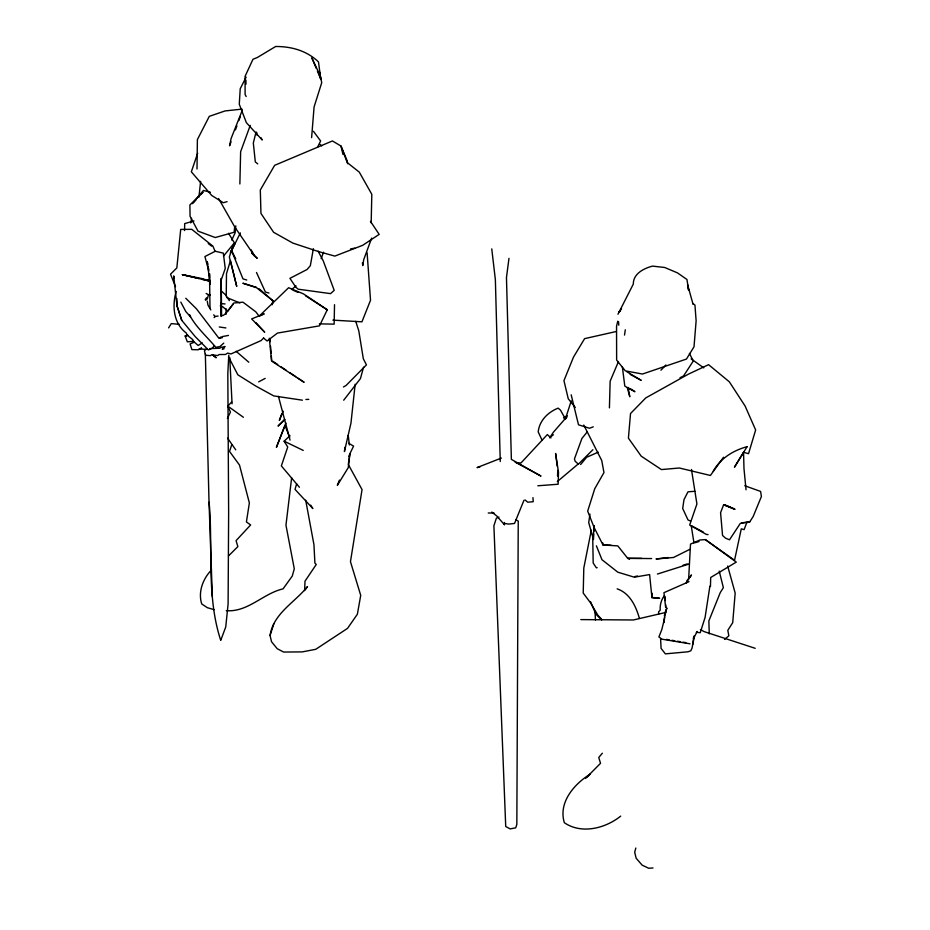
<?xml version="1.0" encoding="UTF-8"?>
<svg xmlns="http://www.w3.org/2000/svg" width="930" height="930" viewBox="0 0 930 930"><rect width="100%" height="100%" fill="white"/><g stroke="black" fill="none" stroke-linecap="round" stroke-linejoin="round"><path stroke-width="1.4" d="M226.037 314.375L226.095 308.783M226.234 296.159L226.49 273.699L230.454 260.54L236.732 286.394L229.35 257.006L232.895 245.857L234.755 243.8L230.396 253.018L240.359 232.93M197.009 169.004L197.393 139.581L209.297 116.343L225.072 110.937L241.963 109.112M184.57 230.559L184.698 223.595L193.963 220.968M334.521 304.691L334.149 324.14L319.362 323.873M371.175 222.886L371.814 194.3L359.294 172.143L347.216 162.576L340.996 146.056L332.428 140.953L274.629 165.342L260.307 189.999L260.958 213.423L273.618 232.302L292.88 243.102L318.606 251.6L334.847 256.099L362.665 245.322L379.173 234.383L370.477 221.352M239.87 183.966L240.638 151.695L250.24 125.399M609.417 407.863L610.138 381.23L618.473 361.561M658.58 614.335L658.661 611.777L660.184 610.22C659.812 605.325 661.23 599.676 664.253 595.816M557.535 475.997L557.756 470.406M304.61 590.643L305.005 581.18L316.235 564.498L314.898 563.045L313.956 544.701L305.691 500.166M228.78 355.237L227.815 373.616L228.641 512.639L228.106 603.954L225.746 626.948L220.747 640.363C206.135 595.909 213.191 548.072 209.122 502.223M688.607 579.867L690.502 544.097L699.953 539.981L705.359 539.609L736.281 562.104L710.694 577.484L710.462 586.516L709.881 586.167L705.091 617.427L700.232 632.691L696.338 632.33M593.805 533.983L593.456 539.516L588.713 522.579L589.957 514.092M593.979 531.216L594.328 525.683L592.759 539.865L593.189 563.045L596.374 567.835L597.153 567.66M311.608 137.675L314.084 106.938L321.733 82.654L319.409 71.622M235.79 225.839L235.104 232.907L231.768 240.068M234.674 226.955L234.139 232.256L215.249 237.534L198.009 231.14L190.057 216.272L189.894 204.972L203.042 192.208L201.101 194.312M663.904 622.507L665.845 610.15L667.24 608.36L665.659 607.511L663.962 592.666L688.979 581.669M198.927 197.172L200.613 181.338M663.915 622.449L664.462 617.264M355.155 384.264L350.97 423.08L344.425 451.596L344.995 447.284M291.636 477.788L285.963 525.194L294.287 568.811L292.276 576.042L283.08 588.853C262.957 593.514 247.95 612.405 226.234 610.685M508.977 258.342L506.466 277.535L511.372 459.385L540.993 476.079L515.092 462.094M176.212 291.416C171.922 305.807 173.457 323.431 186.174 332.928L187.197 335.219L192.603 339.473L193.58 341.508L198.16 345.449L202.31 342.961M624.518 335.067L625.309 329.778M272.781 300.657L272.13 304.761L272.978 302.355M321.164 258.668L323.547 252.193M694.047 636.329L692.083 648.024L690.804 650.814L688.061 651.779L665.357 653.871L661.079 648.373L660.625 639.294M190.766 222.886L191.58 218.294M313.375 248.659L310.341 265.701L307.063 269.502L289.928 278.349L295.868 287.231L298.158 289.184L330.557 293.636L334.196 290.334L323.245 260.853L318.13 251.17M692.757 644.63L693.989 637.689L697.163 631.412M591.306 530.24L583.796 568.079L583.215 593.073L590.562 602.896L597.92 615.3L601.815 619.531M617.753 321.187L616.544 326.198L616.637 360.096L625.332 370.872L642.479 374.034L686.445 359.061L694.013 346.82L696.128 320.827L694.954 305.087L692.815 303.459M664.171 619.961L661.765 629.726L658.893 636.957L662.021 639.201L689.99 643.816M256.041 132.083L253.32 143.022L255.32 161.936L257.738 163.878M664.334 615.893L665.845 610.15L665.938 612.754M693.292 638.689L693.954 636.213M635.829 848.032L634.702 852.206L636.132 858.204L642.119 865.133L648.675 868.248L653.023 867.969M363.56 367.199L360.445 378.58L343.693 400.214M491.796 512.046L496.725 515.964L504.409 524.683L504.781 523.416L508.594 524.09L514.523 523.462L523.939 500.328M296.647 483.821L295.019 489.378L312.84 508.559L310.678 505.13M348.762 443.296L353.586 446.121L349.901 453.689L348.297 464.465L362.049 489.61L350.459 561.674L360.724 595.363L357.364 614.242L347.518 628.389L315.723 649.314L302.238 651.895L283.592 652.046L277.233 648.721L271.56 641.781L270.06 635.504C273.327 613.463 294.636 602.628 307.505 586.574L305.342 589.62M270.06 635.504L273.839 623.763M571.241 400.911L565.394 418.965L563.65 417.954L567.172 415.652M231.826 444.552L229.536 451.41L239.51 465.07L249.368 502.967L246.415 521.939L250.635 524.95L236.057 540.644L237.871 546.608L228.489 555.942M197.672 153.206L191.336 171.818L211.656 195.405L223.281 202.74L227.071 201.647M231.047 141.825L229.582 145.801L231.082 138.57L242.358 110.112M235.441 129.898L236.906 125.91M238.859 120.609L240.324 116.634M281.732 413.897L279.337 420.418L283.208 411.234M371.651 238.115L363.7 259.714L362.77 265.596L362.409 262.748M285.929 423.103L276.408 447.318L284.975 425.347L289.683 437.263M339.427 480.101L337.334 485.379L348.285 467.592L349.901 453.689L348.855 456.328M617.962 314.27L633.307 284.092C633.179 273.699 643.839 268.352 652.546 266.108L664.717 267.491L677.47 272.874L686.956 279.488L688.607 290.172L687.758 285.975M227.397 418.488L230.431 412.083L227.862 406.154L231.675 401.923M317.479 147.335L320.618 140.965L313.433 131.281M246.125 77.155L240.231 88.71L239.277 104.253L246.38 122.679L262.202 139.988L260.911 137.628M690.025 577.402L691.443 574.938L686.584 581.192M723.517 457.246L710.404 475.474L679.33 467.999L661.439 469.58L641.247 456.2L628.413 438.158L630.528 413.525L645.792 397.901L688.467 374.127L708.579 364.676L729.329 381.8L745.139 406.096L755.648 429.986L748.522 453.689L743.558 452.271L734.467 467.174L746.988 446.842M168.597 327.872L171.294 323.594L179.362 324.338M621.519 308.667L618.752 312.468L620.554 310.469M686.026 583.308L687.747 581.018M205.205 299.611L206.611 297.751M233.36 303.901L226.188 313.015L223.421 315.363L220.77 315.712M549.746 437.821L553.327 432.287L566.963 416.663L565.394 418.965L560.511 410.176L558.128 408.131C547.933 412.223 539.412 420.558 538.191 431.88L541.946 439.96M713.217 471.231C720.494 458.327 733.165 450.446 747.278 446.621M224.572 346.437L222.293 349.273L225.048 346.576M587.307 431.811L581.913 438.483L574.438 458.943L575.124 461.234L578.413 464.163L592.887 449.725M211.47 570.02C202.926 578.693 197.881 592.038 201.74 603.977L207.367 607.697L214.098 609.638M223.491 256.099L234.372 242.87L228.582 233.279M580.622 464.523L587.644 456.049M192.266 203.693L203.414 190.476L210.413 192.266M602.349 753.23L598.734 757.497L600.548 763.286L585.563 778.433M193.324 202.74L196.242 199.578M214.47 345.728L212.098 348.25L208.39 349.936L195.277 336.683L181.722 320.292L176.979 305.679L173.678 275.919L174.363 278.43M284.94 419.523L278.047 426.091L284.15 419.942M660.916 370.187L665.938 364.99M219.678 338.264L221.084 336.823M263.643 338.02L261.074 340.589L231 353.935L227.664 353.075L225.513 354.47L219.155 354.539L217.562 355.586L211.738 354.714L210.54 355.655L205.693 355.26L204.402 350.819L206.076 349.262M220.247 305.924L222.828 306.853L227.838 311.062L233.814 303.017L242.974 302.18L255.843 311.864L259.11 316.212L288.602 287.73L303.471 293.892L327.255 309.783L319.513 325.849L277.466 333.079L267.108 340.985L263.492 337.997M587.342 776.852L590.178 774.144C574.101 784.083 558.105 802.59 564.359 822.736C581.587 834.489 605.314 828.421 620.682 816.133M299.437 487.285L281.348 465.918L287.73 446.993L284.138 441.192L289.997 435.659M223.758 343.124L219.957 346.518L215.818 347.332C206.832 336.521 195.893 327.232 189.325 314.561L190.522 316.839L185.791 311.515L180.815 302.122M214.086 317.607L215.458 316.386L218.12 316.049M557.314 481.589L578.123 464.058M724.54 639.41L728.853 635.818L727.806 630.331L732.712 622.682L735.177 593.096L727.679 566.056M291.602 289.532L296.066 285.929M205.565 300.146L207.344 298.821L208.425 294.88L209.971 294.473M550.095 437.263L553.408 434.775M207.355 280.418L209.785 279.023M343.449 386.973L346.03 385.52L366.432 364.874L363.316 358.748L358.806 330.906L355.737 321.315M258.68 381.858L265.166 378.394M689.909 549.305L673.529 557.477L656.01 558.976L668.298 557.547M680.039 377.708L683.562 375.952L693.303 360.98L689.421 353.435M259.11 316.212L264.19 313.852L251.623 318.909L264.678 332.184L256.029 322.722M201.566 348.215L198.125 349.773L191.871 349.61L190.092 343.914L193.521 342.507M587.818 456.77L598.257 452.154M201.508 348.064L199.171 348.994L207.099 349.378M498.968 517.138L496.376 518.173L493.9 525.752L505.722 826.514L510.151 828.897L515.708 827.828L516.836 824.375L518.243 521.067L516.01 519.858M501.386 458.06L477.02 467.604L479.868 467.058M593.247 426.835L589.492 428.253L578.495 424.801L571.183 394.832M187.488 335.172L185.163 336.021L187.325 341.822L193.754 341.345M689.374 563.929L657.429 574.054M187.569 335.184L185.163 336.021L187.814 335.242M695.245 542.678L699.046 541.527M683.062 565.196L687.2 563.975M665.148 612.591L633.377 619.973L580.785 619.601M616.451 331.464L584.598 338.648L573.508 357.085L563.952 380.649L568.242 398.738L575.298 407.503M222.375 337.66L219.003 338.357L196.451 308.818L185.768 298.263M634.772 576.553L637.48 576.007M222.305 336.59L228.466 335.428M350.564 248.926L354.76 248.159M741.919 522.846L749.778 521.811L753.126 516.615L761.403 496.504L760.589 491.424L744.767 485.751M694.861 491.273L687.991 491.819L683.98 499.654L682.69 508.512L688.002 519.917L690.502 521.091M537.842 485.774L558.139 484.239L558.512 472.347L555.594 453.445L557.221 466.163M305.924 399.47L308.795 399.365M209.936 348.599L219.596 348.262L221.921 347.006L223.735 347.343L223.816 349.041M488.227 512.988L494.051 513.034M516.871 462.954L521.044 462.908L547.363 434.566L550.944 437.937M641.758 558.372L627.727 558.337L617.799 545.887L603.012 544.992L594.119 527.519L587.679 511.14L594.758 488.703L603.965 472.591L601.757 460.571L583.784 425.068M651.639 558.57L627.727 558.337L629.517 559.302M611.126 545.247L603.012 544.992L603.71 545.375L602.605 542.713M332.882 320.129L361.944 321.827L370.524 300.25L367.106 252.809M220.631 303.505L225.06 303.959M708.056 534.599L706.37 534.425L689.676 525.032L696.919 503.99L691.478 469.476M653.476 597.548L659.649 598.292L651.953 597.839L649.617 574.577L634.341 577.193L617.822 572.194L601.966 559.709L596.397 545.84M219.271 326.976L225.897 327.941M302.401 400.191L273.792 395.924L255.831 386.09L237.848 374.813L228.501 356.783M666.403 639.375L669.182 639.84M671.948 640.305L674.727 640.77M677.493 641.235L680.272 641.7M683.038 642.165L685.805 642.63M182.373 274.652L209.913 281.104L202.391 278.663L182.373 274.652L198.892 278.547M201.647 279.198L209.901 281.139M226.676 297.542L239.87 302.913M268.944 293.055L265.399 292.043L256.494 272.478M256.552 287.358L242.881 283.231L256.599 287.754L273.397 301.157L258.947 288.66M246.741 280.023L242.951 278.861L231.431 250.24L235.743 258.912M755.207 648.315L704.161 631.621L700.406 629.575M733.189 508.466L723.621 504.746L720.576 512.721L722.552 535.494L725.586 538.191L729.515 539.795L740.327 523.381L749.778 521.811L746.697 522.776L744.105 529.635L741.28 528.845L734.549 560.267L705.359 539.609M292.88 290.102L297.949 292.38M691.164 358.899L703.789 367.873M630.156 374.383L641.188 380.335L626.855 371.756M617.16 588.853C629.912 593.189 636.004 606.325 639.41 618.415M284.138 441.192L303.238 450.422M206.123 293.485L209.994 295.426M703.254 532.03L691.223 525.613L693.989 543.062M305.551 295.798L327.255 309.783L325.616 308.586M272.897 361.305L277.698 364.537M281.302 366.955L286.115 370.187M289.718 372.605L295.717 376.65M298.123 378.266L304.133 382.3L271.56 361.049L269.305 338.206M227.862 406.154L243.404 417.279M208.25 243.567L211.621 246.113M220.619 290.369L225.781 295.043L229.361 300.623M319.595 144.08L321.733 145.824M525.055 499.933L527.752 502.212L533.227 501.7L532.948 497.597M236.174 351.331L248.798 362.235M601.687 619.857L595.898 614.219L590.48 601.605M213.714 314.817L214.923 316.398M227.618 438.181L235.743 449.864M210.831 309.946L207.948 305.075L207.262 301.076M218.573 198.508L234.883 227.187L254.553 255.936L257.238 258.308L251.6 252.844L254.553 255.936L251.112 249.81M246.171 96.511L245.102 94.43L245.09 76.306L252.96 59.288L257.273 57.532L275.64 46.5C291.543 46.419 306.888 50.755 318.49 61.915L320.757 79.05L317.397 71.075M316.281 68.425L311.817 57.8L318.223 71.505L320.757 79.05L319.502 72.575M215.051 251.309L212.958 246.183L191.778 229.338L180.699 229.431L176.84 267.898L170.527 274.222L175.526 286.673M181.722 320.292L176.979 305.679L176.898 298.577M687.549 284.499L693.036 304.203M208.797 270.979L204.914 256.552L215.283 251.251L223.328 253.146L225.246 268.491L221.073 280.395L221.189 316.456M278.43 396.343L290.032 440.111M719.227 571.113L723.366 587.667L720.262 592.596L708.858 620.915L709.276 633.888M342.984 154.496L340.996 146.056L347.181 160.855L347.634 163.727M207.762 264.353L207.262 261.714L210.075 284.348L209.936 281.662M208.262 266.991L208.75 269.63M628.064 387.438L629.808 396.761L627.25 387.577L624.797 386.031L622.333 366.722M348.239 435.391L349.366 444.97M491.761 248.88L495.365 279.674L500.259 461.524M746.046 489.796L743.977 468.534L743.558 452.271M256.692 132.351L256.936 135.083M665.031 596.467L665.369 600.548M665.694 604.616L665.915 607.337M269.944 338.869L270.177 341.752M270.525 346.076L271.107 353.284M271.339 356.167L271.688 360.503M205.332 353.644L208.994 501.096L212.354 596.688M209.715 277.628L209.494 273.594L209.994 307.865M652.023 593.201L652.244 597.397M618.578 321.664L618.764 325.221M229.745 357.527L232.058 403.771M595.072 611.638L595.433 620.054M504.351 522.497L504.409 524.683M245.927 80.108L245.985 84.212M221.584 316.084L221.201 278.407L221.212 294.019M221.224 302.541L221.235 315.305M726.969 505.653L723.621 504.746L735.014 509.361L726.969 505.653M631.889 389.577L627.25 387.577L634.934 391.728L631.889 389.577M216.039 357.643L212.656 354.9L216.039 357.643"/></g></svg>
